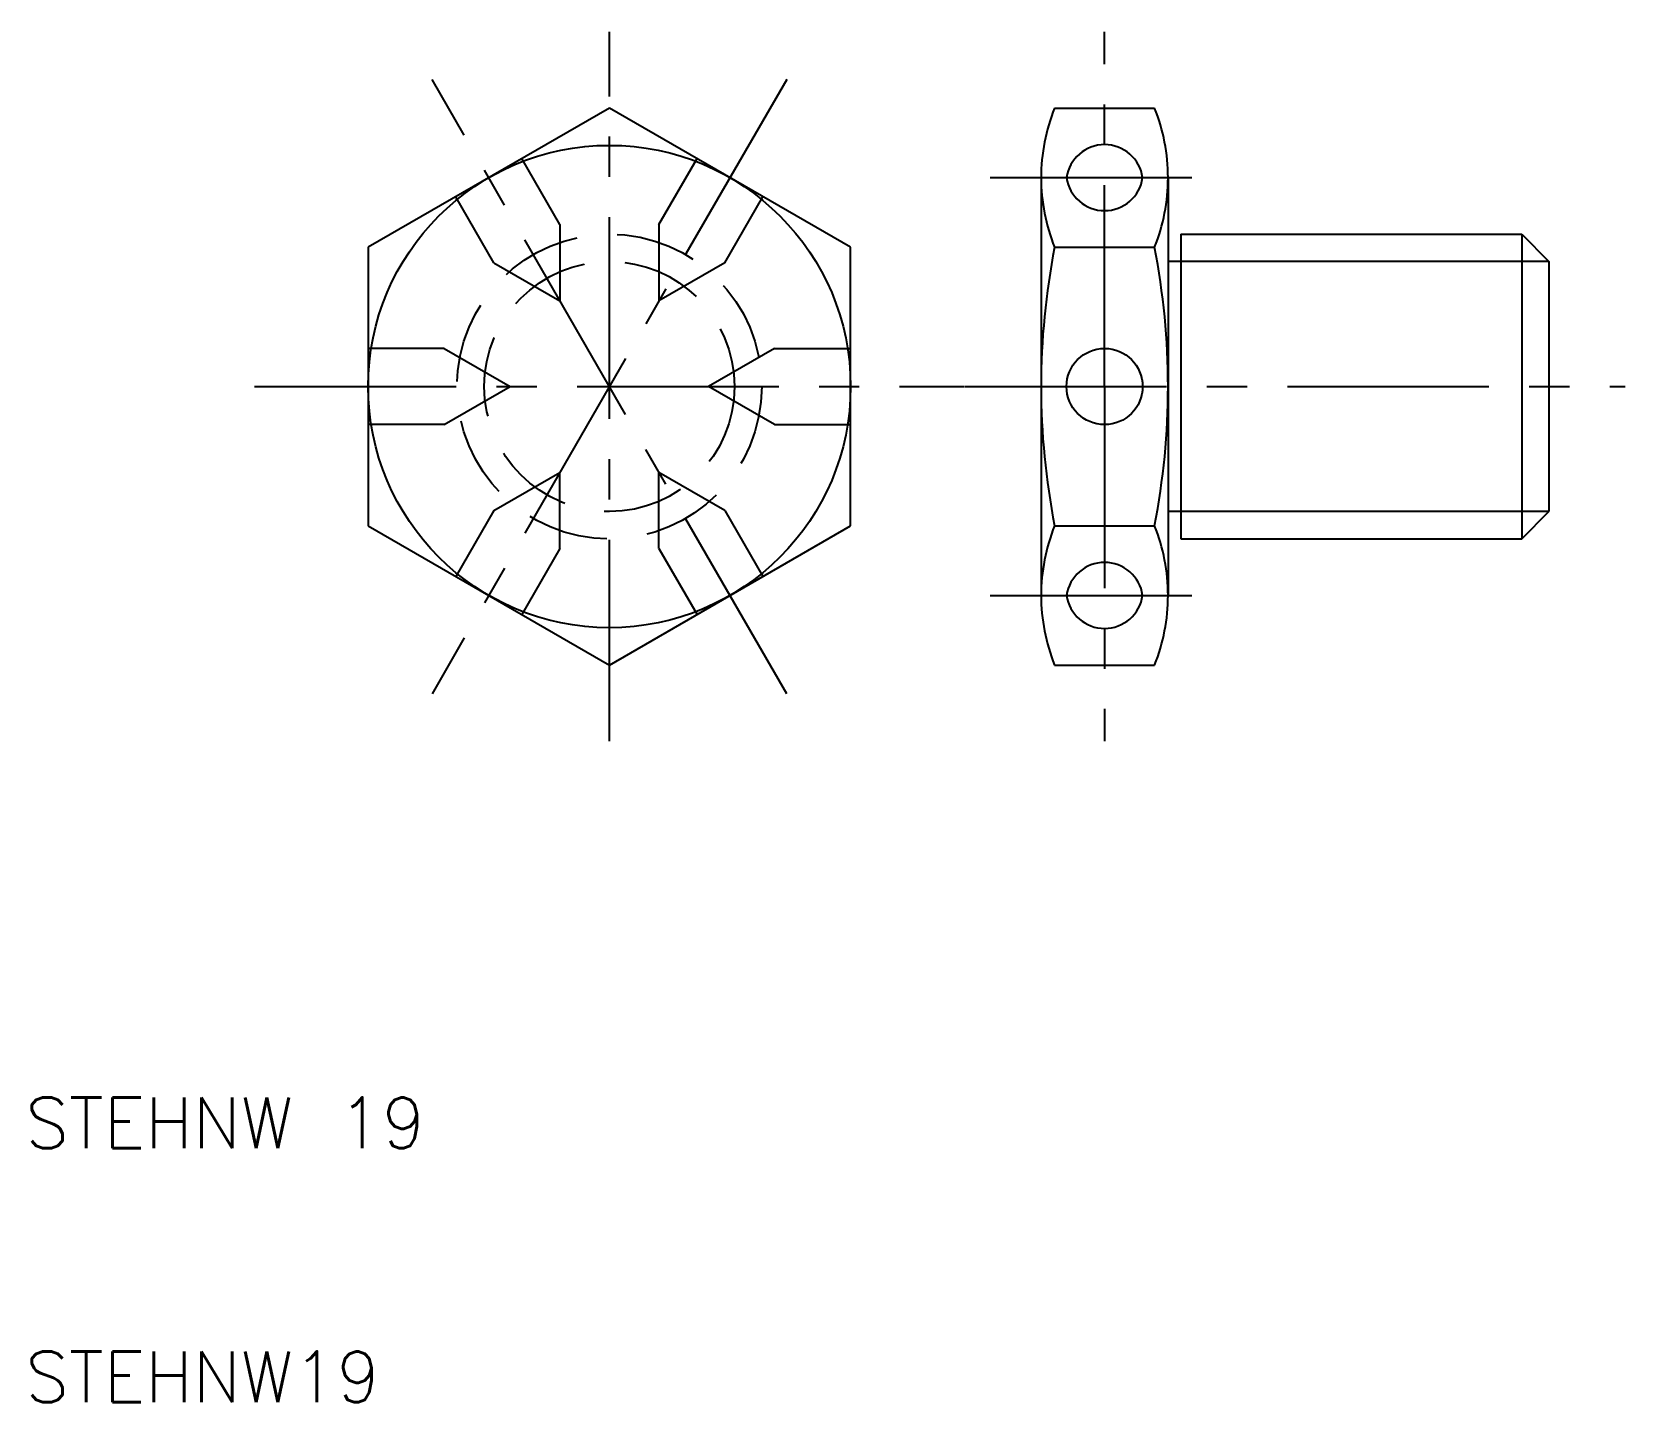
# Model space of a CAD drawing. Extents: x 10.3 to 73, y 10 to 64.
import ezdxf

# ---------------------------------------------------------------- set-up
doc = ezdxf.new("R2010")
doc.units = 0
doc.header["$LTSCALE"] = 0.25
doc.linetypes.add('CENTER', pattern=[50.8, 31.75, -6.35, 6.35, -6.35])
doc.linetypes.add('DASHED', pattern=[19.05, 12.7, -6.35])
doc.layers.get('0').update_dxf_attribs({"linetype": 'CONTINUOUS'})
doc.layers.add('CENTER', color=1, linetype='CENTER')
doc.styles.get("Standard").update_dxf_attribs({"font": 'txt.shx'})

msp = doc.modelspace()

# ---------------------------------------------------------------- linework, layer by layer
for p, q in [((33, 60.97), (23.5, 55.485)), ((42.5, 55.485), (33, 60.97)), ((50.533, 60.97), (54.467, 60.97)), ((50, 58.227), (50, 41.773)), ((55, 58.227), (55, 54.926)), ((55.5, 56), (55.5, 54.926)), ((55.5, 56), (68.927, 56)), ((68.927, 56), (68.927, 44)), ((68.927, 56), (70, 54.926)), ((23.5, 55.485), (23.5, 44.515)), ((42.5, 44.515), (42.5, 55.485)), ((50.533, 55.485), (54.467, 55.485)), ((55, 54.926), (55, 45.074)), ((55.5, 54.926), (55, 54.926)), ((55.5, 54.926), (55.5, 45.074)), ((70, 54.926), (70, 45.074)), ((55, 45.074), (55, 41.773)), ((55.5, 45.074), (55, 45.074)), ((55.5, 45.074), (55.5, 44)), ((68.927, 44), (70, 45.074)), ((23.5, 44.515), (33, 39.03)), ((33, 39.03), (42.5, 44.515)), ((50.533, 44.515), (54.467, 44.515)), ((55.5, 44), (68.927, 44)), ((50.533, 39.03), (54.467, 39.03))]:
    msp.add_line(p, q)
at = {"color": 3, "linetype": 'DASHED'}
for p, q in [((31.049, 56.379), (29.549, 58.977)), ((34.951, 56.379), (36.451, 58.977)), ((28.451, 54.879), (26.951, 57.477)), ((37.549, 54.879), (39.049, 57.477)), ((31.049, 56.379), (31.049, 53.379)), ((34.951, 56.379), (34.951, 53.379)), ((28.451, 54.879), (31.049, 53.379)), ((37.549, 54.879), (34.951, 53.379)), ((26.5, 51.5), (23.5, 51.5)), ((26.5, 51.5), (29.098, 50)), ((39.5, 51.5), (36.902, 50)), ((39.5, 51.5), (42.5, 51.5)), ((26.5, 48.5), (29.098, 50)), ((39.5, 48.5), (36.902, 50)), ((26.5, 48.5), (23.5, 48.5)), ((39.5, 48.5), (42.5, 48.5)), ((28.451, 45.121), (31.049, 46.621)), ((31.049, 43.621), (31.049, 46.621)), ((37.549, 45.121), (34.951, 46.621)), ((34.951, 43.621), (34.951, 46.621)), ((28.451, 45.121), (26.951, 42.523)), ((37.549, 45.121), (39.049, 42.523)), ((31.049, 43.621), (29.549, 41.023)), ((34.951, 43.621), (36.451, 41.023))]:
    msp.add_line(p, q, dxfattribs=at)
at = {"color": 3}
for p, q in [((70, 54.926), (55.5, 54.926)), ((70, 45.074), (55.5, 45.074))]:
    msp.add_line(p, q, dxfattribs=at)
for centre, radius in [((33, 50), 9.5), ((52.5, 50), 1.5)]:
    msp.add_circle(centre, radius)
at = {"color": 3, "linetype": 'DASHED'}
for radius in [6, 4.926]:
    msp.add_circle((33, 50), radius, dxfattribs=at)
for centre, radius, start, end in [((57.325, 58.227), 7.325, 158.01264, 180), ((47.675, 58.227), 7.325, 0, 21.98736), ((52.5, 58.012), 1.515, 8.17123, 171.82877), ((57.325, 58.227), 7.325, 180, 201.98736), ((52.5, 58.443), 1.515, 188.17123, 351.82877), ((47.675, 58.227), 7.325, 338.01264, 0), ((78.5, 50), 28.5, 168.9042, 191.0958), ((26.5, 50), 28.5, 348.9042, 11.0958), ((57.325, 41.773), 7.325, 158.01264, 180), ((47.675, 41.773), 7.325, 0, 21.98736), ((52.5, 41.557), 1.515, 8.17123, 171.82877), ((57.325, 41.773), 7.325, 180, 201.98736), ((52.5, 41.988), 1.515, 188.17123, 351.82877), ((47.675, 41.773), 7.325, 338.01264, 0)]:
    msp.add_arc(centre, radius, start, end)
at = {"layer": 'CENTER', "color": 1, "linetype": 'CENTER'}
for p, q in [((33, 36.03), (33, 63.97)), ((52.5, 50), (52.5, 63.97)), ((39.985, 37.902), (26.015, 62.098)), ((39.985, 62.098), (26.015, 37.902)), ((48, 58.227), (57, 58.227)), ((19.03, 50), (46.97, 50)), ((47, 50), (73, 50)), ((52.5, 50), (52.5, 36.03)), ((48, 41.773), (57, 41.773))]:
    msp.add_line(p, q, dxfattribs=at)

# ---------------------------------------------------------------- texts
for s, p in [('STEHNW 19', (10, 20)), ('STEHNW19', (10, 10))]:
    msp.add_text(s, height=2).set_placement(p)

doc.saveas('drawing.dxf')
